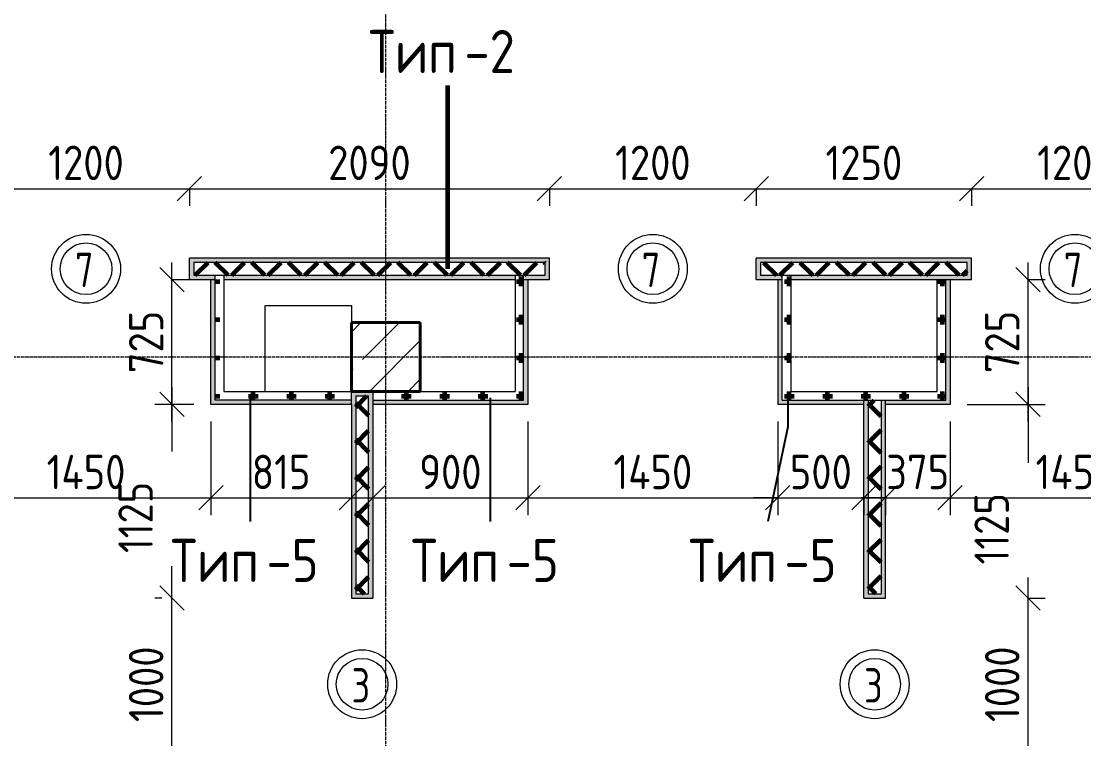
# Model space of a CAD drawing. Header units: millimetres. Extents: x -60946 to 138510, y -262288 to 24501.
# Drawn here: x 20968 to 27135, y -52076 to -47910 of the extents above; entities that cross this region are included whole.
import ezdxf

# ---------------------------------------------------------------- set-up
doc = ezdxf.new("R2010")
doc.units = ezdxf.units.MM
doc.linetypes.add('ADSK_Линия сетки', pattern=[25, 20, -2.5, 0, -2.5])
for name, color, linetype, lineweight in [('2)Тип-2', 3, 'Continuous', 60), ('2)Тип-5', 1, 'Continuous', 60), ('Марки дверей', 7, 'Continuous', 20), ('Несущие колонны', 7, 'Continuous', 18), ('Оси', 7, 'Continuous', 9), ('Перекрытие', 7, 'Continuous', 18), ('Размеры', 7, 'Continuous', 9), ('Стены несущие', 7, 'Continuous', 30), ('Стены отделка', 7, 'Continuous', 30), ('Стены штриховка', 7, 'Continuous', 9)]:
    doc.layers.add(name, color=color, linetype=linetype, lineweight=lineweight)
doc.styles.add('GOST Common_3', font='', dxfattribs={"width": 0.9, "height": 200})
doc.styles.add('GOST Common_B', font='', dxfattribs={"width": 0.8, "height": 200})
doc.styles.get('GOST Common_3').set_extended_font_data('GOST Common')
doc.styles.get('GOST Common_B').set_extended_font_data('GOST Common', bold=True)
doc.dimstyles.new('ADSK_Основной_2_0_1', dxfattribs={"dimscale": 304.8, "dimtxt": 201.142999, "dimasz": 0.463911, "dimexe": 0.328084, "dimexo": 0.328084, "dimgap": 0.164042, "dimtad": 1, "dimdec": 3, "dimrnd": 0.001, "dimdsep": 46, "dimtxsty": 'GOST Common_3', "dimblk1": 'OBLIQUE', "dimblk2": 'OBLIQUE', "dimsah": 1, "dimcen": 0.09, "dimdle": 0.328084, "dimazin": 2, "dimtfac": 1, "dimtdec": 4, "dimtix": 1, "dimtmove": 1, "dimatfit": 3, "dimfxl": 1, "dimtvp": 1, "dimtolj": 1, "dimtzin": 0, "dimlwd": 20, "dimlwe": 20, "dimarcsym": 2})
doc.dimstyles.new('ADSK_Основной_2_0_2', dxfattribs={"dimscale": 304.8, "dimtxt": 201.142999, "dimasz": 0.463911, "dimexe": 0.328084, "dimexo": 0.328084, "dimgap": 0.164042, "dimtad": 1, "dimdec": 3, "dimrnd": 0.001, "dimdsep": 46, "dimtxsty": 'GOST Common_3', "dimblk1": 'OBLIQUE', "dimblk2": 'OBLIQUE', "dimsah": 1, "dimcen": 0.09, "dimdle": 0.328084, "dimazin": 2, "dimtfac": 1, "dimtdec": 4, "dimtix": 1, "dimtmove": 0, "dimatfit": 3, "dimfxl": 1, "dimtvp": 1, "dimtolj": 1, "dimtzin": 0, "dimlwd": 20, "dimlwe": 20, "dimarcsym": 2})
pattern_1 = [(45, (1283.93, -48864.63), (-106.066, 106.066), []), (135, (1283.93, -48864.63), (-106.066, -106.066), [])]
pattern_2 = [(0, (1283.93, -48864.63), (111.125, 111.125), [55.562, -166.687]), (90, (1311.72, -48892.41), (-111.125, 111.125), [55.562, -166.687])]

# ---------------------------------------------------------------- blocks, each defined once
blk = doc.blocks.new('ADSK_КолоннаЖБ_Прямоугольная - 400x400 мм-1807143-Кладочный план 1-го этажа')
at = {"layer": 'Несущие колонны', "lineweight": 40}
for p, q in [((-200, 200), (200, 200)), ((-200, -200), (-200, 200)), ((200, 200), (200, -200)), ((200, -200), (-200, -200))]:
    blk.add_line(p, q, dxfattribs=at)
blk = doc.blocks.new('М_двери1 - Марка экземпляра 2-3719212-Кладочный план 1-го этажа')
at = {"layer": 'Марки дверей'}
for radius in [2, 1.5]:
    blk.add_circle((0, 0), radius, dxfattribs=at)
blk = doc.blocks.new('_Oblique')
at = {"color": 0, "linetype": 'ByBlock', "lineweight": -2}
blk.add_line((-0.5, -0.5), (0.5, 0.5), dxfattribs=at)
blk = doc.blocks.new('*D3973')
at = {"layer": 'Defpoints', "color": 0, "transparency": 16777216}
for p in [(20743.9, -48781.9), (21943.9, -48781.9), (21943.9, -48881.9)]:
    blk.add_point(p, dxfattribs=at)
at = {"layer": 'Размеры', "color": 0, "lineweight": 20, "transparency": 16777216}
for p, q in [((20643.9, -48881.9), (22043.9, -48881.9)), ((20743.9, -48881.9), (20743.9, -48981.9)), ((21943.9, -48881.9), (21943.9, -48981.9))]:
    blk.add_line(p, q, dxfattribs=at)
at = {"layer": 'Размеры', "color": 0, "lineweight": 20, "transparency": 16777216, "xscale": 141.4, "yscale": 141.4, "zscale": 141.4, "rotation": 180}
blk.add_blockref('_Oblique', (20743.9, -48881.9), dxfattribs=at)
at = {"layer": 'Размеры', "color": 0, "lineweight": 20, "transparency": 16777216, "xscale": 141.4, "yscale": 141.4, "zscale": 141.4}
blk.add_blockref('_Oblique', (21943.9, -48881.9), dxfattribs=at)
at = {"layer": 'Размеры', "color": 0, "lineweight": 9, "transparency": 16777216, "insert": (21343.9, -48731.9), "char_height": 200, "width": 560.473, "attachment_point": 5, "style": 'GOST Common_3'}
blk.add_mtext('\\A1;1200', dxfattribs=at)
blk = doc.blocks.new('*D3974')
at = {"layer": 'Defpoints', "color": 0, "transparency": 16777216}
for p in [(21943.9, -48781.9), (24033.9, -48781.9), (24033.9, -48881.9)]:
    blk.add_point(p, dxfattribs=at)
at = {"layer": 'Размеры', "color": 0, "lineweight": 20, "transparency": 16777216}
for p, q in [((21843.9, -48881.9), (24133.9, -48881.9)), ((21943.9, -48881.9), (21943.9, -48981.9)), ((24033.9, -48881.9), (24033.9, -48981.9))]:
    blk.add_line(p, q, dxfattribs=at)
at = {"layer": 'Размеры', "color": 0, "lineweight": 20, "transparency": 16777216, "xscale": 141.4, "yscale": 141.4, "zscale": 141.4, "rotation": 180}
blk.add_blockref('_Oblique', (21943.9, -48881.9), dxfattribs=at)
at = {"layer": 'Размеры', "color": 0, "lineweight": 20, "transparency": 16777216, "xscale": 141.4, "yscale": 141.4, "zscale": 141.4}
blk.add_blockref('_Oblique', (24033.9, -48881.9), dxfattribs=at)
at = {"layer": 'Размеры', "color": 0, "lineweight": 9, "transparency": 16777216, "insert": (22988.9, -48731.9), "char_height": 200, "width": 605.475, "attachment_point": 5, "style": 'GOST Common_3'}
blk.add_mtext('\\A1;2090', dxfattribs=at)
blk = doc.blocks.new('*D3975')
at = {"layer": 'Defpoints', "color": 0, "transparency": 16777216}
for p in [(24033.9, -48781.9), (25233.9, -48781.9), (25233.9, -48881.9)]:
    blk.add_point(p, dxfattribs=at)
at = {"layer": 'Размеры', "color": 0, "lineweight": 20, "transparency": 16777216}
for p, q in [((23933.9, -48881.9), (25333.9, -48881.9)), ((24033.9, -48881.9), (24033.9, -48981.9)), ((25233.9, -48881.9), (25233.9, -48981.9))]:
    blk.add_line(p, q, dxfattribs=at)
at = {"layer": 'Размеры', "color": 0, "lineweight": 20, "transparency": 16777216, "xscale": 141.4, "yscale": 141.4, "zscale": 141.4, "rotation": 180}
blk.add_blockref('_Oblique', (24033.9, -48881.9), dxfattribs=at)
at = {"layer": 'Размеры', "color": 0, "lineweight": 20, "transparency": 16777216, "xscale": 141.4, "yscale": 141.4, "zscale": 141.4}
blk.add_blockref('_Oblique', (25233.9, -48881.9), dxfattribs=at)
at = {"layer": 'Размеры', "color": 0, "lineweight": 9, "transparency": 16777216, "insert": (24633.9, -48731.9), "char_height": 200, "width": 560.473, "attachment_point": 5, "style": 'GOST Common_3'}
blk.add_mtext('\\A1;1200', dxfattribs=at)
blk = doc.blocks.new('*D3976')
at = {"layer": 'Defpoints', "color": 0, "transparency": 16777216}
for p in [(25233.9, -48781.9), (26483.9, -48781.9), (26483.9, -48881.9)]:
    blk.add_point(p, dxfattribs=at)
at = {"layer": 'Размеры', "color": 0, "lineweight": 20, "transparency": 16777216}
for p, q in [((25133.9, -48881.9), (26583.9, -48881.9)), ((25233.9, -48881.9), (25233.9, -48981.9)), ((26483.9, -48881.9), (26483.9, -48981.9))]:
    blk.add_line(p, q, dxfattribs=at)
at = {"layer": 'Размеры', "color": 0, "lineweight": 20, "transparency": 16777216, "xscale": 141.4, "yscale": 141.4, "zscale": 141.4, "rotation": 180}
blk.add_blockref('_Oblique', (25233.9, -48881.9), dxfattribs=at)
at = {"layer": 'Размеры', "color": 0, "lineweight": 20, "transparency": 16777216, "xscale": 141.4, "yscale": 141.4, "zscale": 141.4}
blk.add_blockref('_Oblique', (26483.9, -48881.9), dxfattribs=at)
at = {"layer": 'Размеры', "color": 0, "lineweight": 9, "transparency": 16777216, "insert": (25858.9, -48731.9), "char_height": 200, "width": 560.473, "attachment_point": 5, "style": 'GOST Common_3'}
blk.add_mtext('\\A1;1250', dxfattribs=at)
blk = doc.blocks.new('*D3977')
at = {"layer": 'Defpoints', "color": 0, "transparency": 16777216}
for p in [(26483.9, -48781.9), (27683.9, -48781.9), (27683.9, -48881.9)]:
    blk.add_point(p, dxfattribs=at)
at = {"layer": 'Размеры', "color": 0, "lineweight": 20, "transparency": 16777216}
for p, q in [((26383.9, -48881.9), (27783.9, -48881.9)), ((26483.9, -48881.9), (26483.9, -48981.9)), ((27683.9, -48881.9), (27683.9, -48981.9))]:
    blk.add_line(p, q, dxfattribs=at)
at = {"layer": 'Размеры', "color": 0, "lineweight": 20, "transparency": 16777216, "xscale": 141.4, "yscale": 141.4, "zscale": 141.4, "rotation": 180}
blk.add_blockref('_Oblique', (26483.9, -48881.9), dxfattribs=at)
at = {"layer": 'Размеры', "color": 0, "lineweight": 20, "transparency": 16777216, "xscale": 141.4, "yscale": 141.4, "zscale": 141.4}
blk.add_blockref('_Oblique', (27683.9, -48881.9), dxfattribs=at)
at = {"layer": 'Размеры', "color": 0, "lineweight": 9, "transparency": 16777216, "insert": (27083.9, -48731.9), "char_height": 200, "width": 560.473, "attachment_point": 5, "style": 'GOST Common_3'}
blk.add_mtext('\\A1;1200', dxfattribs=at)
blk = doc.blocks.new('*D3793')
at = {"layer": 'Defpoints', "color": 0, "transparency": 16777216}
for p in [(20618.9, -50134.7), (22068.9, -50134.7), (22068.9, -50677)]:
    blk.add_point(p, dxfattribs=at)
at = {"layer": 'Размеры', "color": 0, "lineweight": 20, "transparency": 16777216}
for p, q in [((20618.9, -50234.7), (20618.9, -50777)), ((22068.9, -50234.7), (22068.9, -50777)), ((20518.9, -50677), (22168.9, -50677))]:
    blk.add_line(p, q, dxfattribs=at)
at = {"layer": 'Размеры', "color": 0, "lineweight": 20, "transparency": 16777216, "xscale": 141.4, "yscale": 141.4, "zscale": 141.4, "rotation": 180}
blk.add_blockref('_Oblique', (20618.9, -50677), dxfattribs=at)
at = {"layer": 'Размеры', "color": 0, "lineweight": 20, "transparency": 16777216, "xscale": 141.4, "yscale": 141.4, "zscale": 141.4}
blk.add_blockref('_Oblique', (22068.9, -50677), dxfattribs=at)
at = {"layer": 'Размеры', "color": 0, "lineweight": 9, "transparency": 16777216, "insert": (21343.9, -50527), "char_height": 200, "width": 580.928, "attachment_point": 5, "style": 'GOST Common_3'}
blk.add_mtext('\\A1;1450', dxfattribs=at)
blk = doc.blocks.new('*D3794')
at = {"layer": 'Defpoints', "color": 0, "transparency": 16777216}
for p in [(22068.9, -50134.7), (22883.9, -50577.1), (22883.9, -50677)]:
    blk.add_point(p, dxfattribs=at)
at = {"layer": 'Размеры', "color": 0, "lineweight": 20, "transparency": 16777216}
for p, q in [((22068.9, -50234.7), (22068.9, -50777)), ((21968.9, -50677), (22983.9, -50677)), ((22883.9, -50677.1), (22883.9, -50777))]:
    blk.add_line(p, q, dxfattribs=at)
at = {"layer": 'Размеры', "color": 0, "lineweight": 20, "transparency": 16777216, "xscale": 141.4, "yscale": 141.4, "zscale": 141.4, "rotation": 180}
blk.add_blockref('_Oblique', (22068.9, -50677), dxfattribs=at)
at = {"layer": 'Размеры', "color": 0, "lineweight": 20, "transparency": 16777216, "xscale": 141.4, "yscale": 141.4, "zscale": 141.4}
blk.add_blockref('_Oblique', (22883.9, -50677), dxfattribs=at)
at = {"layer": 'Размеры', "color": 0, "lineweight": 9, "transparency": 16777216, "insert": (22476.4, -50527), "char_height": 200, "width": 409.104, "attachment_point": 5, "style": 'GOST Common_3'}
blk.add_mtext('\\A1;815', dxfattribs=at)
blk = doc.blocks.new('*D3796')
at = {"layer": 'Defpoints', "color": 0, "transparency": 16777216}
for p in [(21842.8, -51259.7), (21883.9, -51259.7), (21883.9, -52259.7)]:
    blk.add_point(p, dxfattribs=at)
at = {"layer": 'Размеры', "color": 0, "lineweight": 20, "transparency": 16777216}
for p, q in [((21842.8, -52359.7), (21842.8, -51159.7)), ((21783.9, -51259.7), (21742.8, -51259.7)), ((21783.9, -52259.7), (21742.8, -52259.7))]:
    blk.add_line(p, q, dxfattribs=at)
at = {"layer": 'Размеры', "color": 0, "lineweight": 20, "transparency": 16777216, "xscale": 141.4, "yscale": 141.4, "zscale": 141.4}
for p, rotation in [((21842.8, -51259.7), 90), ((21842.8, -52259.7), 270)]:
    blk.add_blockref('_Oblique', p, dxfattribs=dict(at, rotation=rotation))
at = {"layer": 'Размеры', "color": 0, "lineweight": 9, "transparency": 16777216, "insert": (21692.8, -51759.7), "char_height": 200, "width": 560.473, "attachment_point": 5, "rotation": 90, "style": 'GOST Common_3'}
blk.add_mtext('\\A1;1000', dxfattribs=at)
blk = doc.blocks.new('*D3797')
at = {"layer": 'Defpoints', "color": 0, "transparency": 16777216}
for p in [(21842.8, -50134.7), (22068.9, -50134.7), (21883.9, -51259.7)]:
    blk.add_point(p, dxfattribs=at)
at = {"layer": 'Размеры', "color": 0, "lineweight": 20, "transparency": 16777216}
for p, q in [((21842.8, -50034.7), (21842.8, -50407.4)), ((21968.9, -50134.7), (21742.8, -50134.7)), ((21842.8, -51359.7), (21842.8, -51073.1)), ((21783.9, -51259.7), (21742.8, -51259.7))]:
    blk.add_line(p, q, dxfattribs=at)
at = {"layer": 'Размеры', "color": 0, "lineweight": 20, "transparency": 16777216, "xscale": 141.4, "yscale": 141.4, "zscale": 141.4}
for p, rotation in [((21842.8, -50134.7), 90), ((21842.8, -51259.7), 270)]:
    blk.add_blockref('_Oblique', p, dxfattribs=dict(at, rotation=rotation))
at = {"layer": 'Размеры', "color": 0, "lineweight": 9, "transparency": 16777216, "insert": (21531.5, -50998), "char_height": 200, "width": 515.472, "attachment_point": 1, "rotation": 90, "line_spacing_factor": 1.022761, "style": 'GOST Common_3'}
blk.add_mtext('\\A1;1125', dxfattribs=at)
blk = doc.blocks.new('*D3798')
at = {"layer": 'Defpoints', "color": 0, "transparency": 16777216}
for p in [(21742.9, -49409.7), (21842.8, -49409.7), (22068.9, -50134.7)]:
    blk.add_point(p, dxfattribs=at)
at = {"layer": 'Размеры', "color": 0, "lineweight": 20, "transparency": 16777216}
for p, q in [((21842.8, -50234.7), (21842.8, -49309.7)), ((21842.9, -49409.7), (21942.8, -49409.7)), ((21968.9, -50134.7), (21742.8, -50134.7))]:
    blk.add_line(p, q, dxfattribs=at)
at = {"layer": 'Размеры', "color": 0, "lineweight": 20, "transparency": 16777216, "xscale": 141.4, "yscale": 141.4, "zscale": 141.4}
for p, rotation in [((21842.8, -49409.7), 90), ((21842.8, -50134.7), 270)]:
    blk.add_blockref('_Oblique', p, dxfattribs=dict(at, rotation=rotation))
at = {"layer": 'Размеры', "color": 0, "lineweight": 9, "transparency": 16777216, "insert": (21692.8, -49772.2), "char_height": 200, "width": 454.106, "attachment_point": 5, "rotation": 90, "style": 'GOST Common_3'}
blk.add_mtext('\\A1;725', dxfattribs=at)
blk = doc.blocks.new('*D3799')
at = {"layer": 'Defpoints', "color": 0, "transparency": 16777216}
for p in [(23908.9, -50134.7), (23008.9, -50577.1), (23908.9, -50677)]:
    blk.add_point(p, dxfattribs=at)
at = {"layer": 'Размеры', "color": 0, "lineweight": 20, "transparency": 16777216}
for p, q in [((23908.9, -50234.7), (23908.9, -50777)), ((22908.9, -50677), (24008.9, -50677)), ((23008.9, -50677.1), (23008.9, -50777))]:
    blk.add_line(p, q, dxfattribs=at)
at = {"layer": 'Размеры', "color": 0, "lineweight": 20, "transparency": 16777216, "xscale": 141.4, "yscale": 141.4, "zscale": 141.4, "rotation": 180}
blk.add_blockref('_Oblique', (23008.9, -50677), dxfattribs=at)
at = {"layer": 'Размеры', "color": 0, "lineweight": 20, "transparency": 16777216, "xscale": 141.4, "yscale": 141.4, "zscale": 141.4}
blk.add_blockref('_Oblique', (23908.9, -50677), dxfattribs=at)
at = {"layer": 'Размеры', "color": 0, "lineweight": 9, "transparency": 16777216, "insert": (23458.9, -50527), "char_height": 200, "width": 454.106, "attachment_point": 5, "style": 'GOST Common_3'}
blk.add_mtext('\\A1;900', dxfattribs=at)
blk = doc.blocks.new('*D3800')
at = {"layer": 'Defpoints', "color": 0, "transparency": 16777216}
for p in [(23908.9, -50134.7), (25358.9, -50134.7), (25358.9, -50677)]:
    blk.add_point(p, dxfattribs=at)
at = {"layer": 'Размеры', "color": 0, "lineweight": 20, "transparency": 16777216}
for p, q in [((23908.9, -50234.7), (23908.9, -50777)), ((25358.9, -50234.7), (25358.9, -50777)), ((23808.9, -50677), (25458.9, -50677))]:
    blk.add_line(p, q, dxfattribs=at)
at = {"layer": 'Размеры', "color": 0, "lineweight": 20, "transparency": 16777216, "xscale": 141.4, "yscale": 141.4, "zscale": 141.4, "rotation": 180}
blk.add_blockref('_Oblique', (23908.9, -50677), dxfattribs=at)
at = {"layer": 'Размеры', "color": 0, "lineweight": 20, "transparency": 16777216, "xscale": 141.4, "yscale": 141.4, "zscale": 141.4}
blk.add_blockref('_Oblique', (25358.9, -50677), dxfattribs=at)
at = {"layer": 'Размеры', "color": 0, "lineweight": 9, "transparency": 16777216, "insert": (24633.9, -50527), "char_height": 200, "width": 580.928, "attachment_point": 5, "style": 'GOST Common_3'}
blk.add_mtext('\\A1;1450', dxfattribs=at)
blk = doc.blocks.new('*D3801')
at = {"layer": 'Defpoints', "color": 0, "transparency": 16777216}
for p in [(25358.9, -50134.7), (25858.9, -50577.1), (25858.9, -50677)]:
    blk.add_point(p, dxfattribs=at)
at = {"layer": 'Размеры', "color": 0, "lineweight": 20, "transparency": 16777216}
for p, q in [((25358.9, -50234.7), (25358.9, -50777)), ((25358.9, -50677), (25217.5, -50677)), ((25358.9, -50677), (25858.9, -50677)), ((25858.9, -50677), (26000.3, -50677)), ((25858.9, -50677.1), (25858.9, -50777))]:
    blk.add_line(p, q, dxfattribs=at)
at = {"layer": 'Размеры', "color": 0, "lineweight": 20, "transparency": 16777216, "xscale": 141.4, "yscale": 141.4, "zscale": 141.4}
blk.add_blockref('_Oblique', (25358.9, -50677), dxfattribs=at)
at = {"layer": 'Размеры', "color": 0, "lineweight": 20, "transparency": 16777216, "xscale": 141.4, "yscale": 141.4, "zscale": 141.4, "rotation": 180}
blk.add_blockref('_Oblique', (25858.9, -50677), dxfattribs=at)
at = {"layer": 'Размеры', "color": 0, "lineweight": 9, "transparency": 16777216, "insert": (25608.9, -50527), "char_height": 200, "width": 454.106, "attachment_point": 5, "style": 'GOST Common_3'}
blk.add_mtext('\\A1;500', dxfattribs=at)
blk = doc.blocks.new('*D3803')
at = {"layer": 'Defpoints', "color": 0, "transparency": 16777216}
for p in [(26712, -51259.7), (26812, -51259.7), (26712, -52259.7)]:
    blk.add_point(p, dxfattribs=at)
at = {"layer": 'Размеры', "color": 0, "lineweight": 20, "transparency": 16777216}
for p, q in [((26812, -52359.7), (26812, -51159.7)), ((26812, -51259.7), (26912, -51259.7)), ((26812, -52259.7), (26912, -52259.7))]:
    blk.add_line(p, q, dxfattribs=at)
at = {"layer": 'Размеры', "color": 0, "lineweight": 20, "transparency": 16777216, "xscale": 141.4, "yscale": 141.4, "zscale": 141.4}
for p, rotation in [((26812, -51259.7), 90), ((26812, -52259.7), 270)]:
    blk.add_blockref('_Oblique', p, dxfattribs=dict(at, rotation=rotation))
at = {"layer": 'Размеры', "color": 0, "lineweight": 9, "transparency": 16777216, "insert": (26662, -51759.7), "char_height": 200, "width": 560.473, "attachment_point": 5, "rotation": 90, "style": 'GOST Common_3'}
blk.add_mtext('\\A1;1000', dxfattribs=at)
blk = doc.blocks.new('*D3804')
at = {"layer": 'Defpoints', "color": 0, "transparency": 16777216}
for p in [(26358.9, -50134.7), (26812, -50134.7), (26712, -51259.7)]:
    blk.add_point(p, dxfattribs=at)
at = {"layer": 'Размеры', "color": 0, "lineweight": 20, "transparency": 16777216}
for p, q in [((26812, -50034.7), (26812, -50473.4)), ((26458.9, -50134.7), (26912, -50134.7)), ((26812, -51359.7), (26812, -51139.1)), ((26812, -51259.7), (26912, -51259.7))]:
    blk.add_line(p, q, dxfattribs=at)
at = {"layer": 'Размеры', "color": 0, "lineweight": 20, "transparency": 16777216, "xscale": 141.4, "yscale": 141.4, "zscale": 141.4}
for p, rotation in [((26812, -50134.7), 90), ((26812, -51259.7), 270)]:
    blk.add_blockref('_Oblique', p, dxfattribs=dict(at, rotation=rotation))
at = {"layer": 'Размеры', "color": 0, "lineweight": 9, "transparency": 16777216, "insert": (26500.6, -51064), "char_height": 200, "width": 515.472, "attachment_point": 1, "rotation": 90, "line_spacing_factor": 1.022761, "style": 'GOST Common_3'}
blk.add_mtext('\\A1;1125', dxfattribs=at)
blk = doc.blocks.new('*D3805')
at = {"layer": 'Defpoints', "color": 0, "transparency": 16777216}
for p in [(26712, -49409.7), (26812, -49409.7), (26358.9, -50134.7)]:
    blk.add_point(p, dxfattribs=at)
at = {"layer": 'Размеры', "color": 0, "lineweight": 20, "transparency": 16777216}
for p, q in [((26812, -50234.7), (26812, -49309.7)), ((26812, -49409.7), (26912, -49409.7)), ((26458.9, -50134.7), (26912, -50134.7))]:
    blk.add_line(p, q, dxfattribs=at)
at = {"layer": 'Размеры', "color": 0, "lineweight": 20, "transparency": 16777216, "xscale": 141.4, "yscale": 141.4, "zscale": 141.4}
for p, rotation in [((26812, -49409.7), 90), ((26812, -50134.7), 270)]:
    blk.add_blockref('_Oblique', p, dxfattribs=dict(at, rotation=rotation))
at = {"layer": 'Размеры', "color": 0, "lineweight": 9, "transparency": 16777216, "insert": (26662, -49772.2), "char_height": 200, "width": 454.106, "attachment_point": 5, "rotation": 90, "style": 'GOST Common_3'}
blk.add_mtext('\\A1;725', dxfattribs=at)
blk = doc.blocks.new('*D3806')
at = {"layer": 'Defpoints', "color": 0, "transparency": 16777216}
for p in [(26358.9, -50134.7), (25983.9, -50577.1), (26358.9, -50677)]:
    blk.add_point(p, dxfattribs=at)
at = {"layer": 'Размеры', "color": 0, "lineweight": 20, "transparency": 16777216}
for p, q in [((26358.9, -50234.7), (26358.9, -50777)), ((25983.9, -50677), (25842.5, -50677)), ((25983.9, -50677), (26358.9, -50677)), ((25983.9, -50677.1), (25983.9, -50777)), ((26358.9, -50677), (26500.3, -50677))]:
    blk.add_line(p, q, dxfattribs=at)
at = {"layer": 'Размеры', "color": 0, "lineweight": 20, "transparency": 16777216, "xscale": 141.4, "yscale": 141.4, "zscale": 141.4}
blk.add_blockref('_Oblique', (25983.9, -50677), dxfattribs=at)
at = {"layer": 'Размеры', "color": 0, "lineweight": 20, "transparency": 16777216, "xscale": 141.4, "yscale": 141.4, "zscale": 141.4, "rotation": 180}
blk.add_blockref('_Oblique', (26358.9, -50677), dxfattribs=at)
at = {"layer": 'Размеры', "color": 0, "lineweight": 9, "transparency": 16777216, "insert": (26171.4, -50527), "char_height": 200, "width": 454.106, "attachment_point": 5, "style": 'GOST Common_3'}
blk.add_mtext('\\A1;375', dxfattribs=at)
blk = doc.blocks.new('*D3807')
at = {"layer": 'Defpoints', "color": 0, "transparency": 16777216}
for p in [(26358.9, -50134.7), (27808.9, -50134.7), (27808.9, -50677)]:
    blk.add_point(p, dxfattribs=at)
at = {"layer": 'Размеры', "color": 0, "lineweight": 20, "transparency": 16777216}
for p, q in [((26358.9, -50234.7), (26358.9, -50777)), ((27808.9, -50234.7), (27808.9, -50777)), ((26258.9, -50677), (27908.9, -50677))]:
    blk.add_line(p, q, dxfattribs=at)
at = {"layer": 'Размеры', "color": 0, "lineweight": 20, "transparency": 16777216, "xscale": 141.4, "yscale": 141.4, "zscale": 141.4, "rotation": 180}
blk.add_blockref('_Oblique', (26358.9, -50677), dxfattribs=at)
at = {"layer": 'Размеры', "color": 0, "lineweight": 20, "transparency": 16777216, "xscale": 141.4, "yscale": 141.4, "zscale": 141.4}
blk.add_blockref('_Oblique', (27808.9, -50677), dxfattribs=at)
at = {"layer": 'Размеры', "color": 0, "lineweight": 9, "transparency": 16777216, "insert": (27083.9, -50527), "char_height": 200, "width": 580.928, "attachment_point": 5, "style": 'GOST Common_3'}
blk.add_mtext('\\A1;1450', dxfattribs=at)

msp = doc.modelspace()

# ---------------------------------------------------------------- hatches: boundary and pattern name
at = {"layer": '2)Тип-2'}
h = msp.add_hatch(dxfattribs=at)
h.set_pattern_fill('FP_4', color=256, style=0, pattern_type=2)
h.set_pattern_definition(pattern_1)
h.paths.add_polyline_path([(20718.9343, -49384.6624), (20718.9343, -49309.6624), (19208.9343, -49309.6624), (19208.9343, -49384.6624), (20593.9343, -49384.6624)])
h.paths.add_polyline_path([(29258.9343, -49384.6624), (29258.9343, -49309.6624), (27708.9343, -49309.6624), (27708.9343, -49384.6624), (28935.2663, -49384.6624)])
h.paths.add_polyline_path([(15333.9343, -49384.6624), (18158.9343, -49384.6624), (18158.9343, -49309.6624), (15158.9343, -49309.6624), (15158.9343, -49384.6624), (15283.9343, -49384.6624)])
h.paths.add_polyline_path([(26458.9343, -49384.6624), (26458.9343, -49309.6624), (25258.9343, -49309.6624), (25258.9343, -49384.6624), (25990.3215, -49384.6624)])
h.paths.add_polyline_path([(24008.9343, -49384.6624), (24008.9343, -49309.6624), (21968.9343, -49309.6624), (21968.9343, -49384.6624), (23883.9343, -49384.6624)])
h.paths.add_polyline_path([(13808.9343, -49384.6624), (13908.9343, -49384.6624), (13908.9343, -49309.6624), (13783.9343, -49309.6624), (13783.9343, -49384.6624)])
h = msp.add_hatch(color=256, dxfattribs=at)
h.paths.add_polyline_path([(29183.9343, -49309.6624), (29183.9343, -49284.6624), (27708.9343, -49284.6624), (27708.9343, -49309.6624), (28935.2663, -49309.6624)])
h.paths.add_polyline_path([(25258.9343, -49309.6624), (26458.9343, -49309.6624), (26458.9343, -49284.6624), (25258.9343, -49284.6624)])
h.paths.add_polyline_path([(24008.9343, -49309.6624), (24008.9343, -49284.6624), (21968.9343, -49284.6624), (21968.9343, -49309.6624), (23045.3767, -49309.6624)])
h.paths.add_polyline_path([(19208.9343, -49309.6624), (20718.9343, -49309.6624), (20718.9343, -49284.6624), (19208.9343, -49284.6624)])
h.paths.add_polyline_path([(17155.4871, -49309.6624), (18158.9343, -49309.6624), (18158.9343, -49284.6624), (15158.9343, -49284.6624), (15158.9343, -49309.6624), (15683.0147, -49309.6624)])
h.paths.add_polyline_path([(13808.9343, -49309.6624), (13908.9343, -49309.6624), (13908.9343, -49284.6624), (13808.9343, -49284.6624)])
h = msp.add_hatch(color=256, dxfattribs=at)
h.paths.add_polyline_path([(17883.9343, -49409.6624), (17883.9343, -49384.6624), (15333.9343, -49384.6624), (15333.9343, -49409.6624), (17155.4871, -49409.6624)])
h.paths.add_polyline_path([(19483.9343, -49409.6624), (20543.9343, -49409.6624), (20543.9343, -49384.6624), (19483.9343, -49384.6624)])
h.paths.add_polyline_path([(19183.9343, -49409.6624), (19433.9343, -49409.6624), (19433.9343, -49384.6624), (19208.9343, -49384.6624), (19208.9343, -49284.6624), (19183.9343, -49284.6624)])
h.paths.add_polyline_path([(17933.9343, -49409.6624), (18183.9343, -49409.6624), (18183.9343, -49284.6624), (18158.9343, -49284.6624), (18158.9343, -49384.6624), (17933.9343, -49384.6624)])
h.paths.add_polyline_path([(28935.2663, -49409.6624), (29283.9343, -49409.6624), (29283.9343, -49384.6624), (27708.9343, -49384.6624), (27708.9343, -49284.6624), (27683.9343, -49284.6624), (27683.9343, -49409.6624)])
h.paths.add_polyline_path([(20743.9343, -49409.6624), (20743.9343, -49284.6624), (20718.9343, -49284.6624), (20718.9343, -49384.6624), (20593.9343, -49384.6624), (20593.9343, -49409.6624), (20618.9343, -49409.6624)])
h.paths.add_polyline_path([(26483.9343, -49409.6624), (26483.9343, -49284.6624), (26458.9343, -49284.6624), (26458.9343, -49384.6624), (25433.9343, -49384.6624), (25433.9343, -49409.6624), (25990.3215, -49409.6624)])
h.paths.add_polyline_path([(22143.9343, -49409.6624), (23833.9343, -49409.6624), (23833.9343, -49384.6624), (22143.9343, -49384.6624)])
h.paths.add_polyline_path([(25383.9343, -49409.6624), (25383.9343, -49384.6624), (25258.9343, -49384.6624), (25258.9343, -49284.6624), (25233.9343, -49284.6624), (25233.9343, -49409.6624), (25358.9343, -49409.6624)])
h.paths.add_polyline_path([(21943.9343, -49409.6624), (22093.9343, -49409.6624), (22093.9343, -49384.6624), (21968.9343, -49384.6624), (21968.9343, -49284.6624), (21943.9343, -49284.6624)])
h.paths.add_polyline_path([(15258.9343, -49409.6624), (15283.9343, -49409.6624), (15283.9343, -49384.6624), (15158.9343, -49384.6624), (15158.9343, -49284.6624), (15133.9343, -49284.6624), (15133.9343, -49409.6624)])
h.paths.add_polyline_path([(23908.9343, -49409.6624), (24033.9343, -49409.6624), (24033.9343, -49284.6624), (24008.9343, -49284.6624), (24008.9343, -49384.6624), (23883.9343, -49384.6624), (23883.9343, -49409.6624)])
h.paths.add_polyline_path([(13933.9343, -49409.6624), (13933.9343, -49284.6624), (13908.9343, -49284.6624), (13908.9343, -49384.6624), (13808.9343, -49384.6624), (13808.9343, -49409.6624)])
h = msp.add_hatch(color=256, dxfattribs=at)
h.paths.add_polyline_path([(22908.9343, -55659.6624), (22908.9343, -52284.6624), (22883.9343, -52284.6624), (22883.9343, -55659.6624)])
h.paths.add_polyline_path([(22908.9343, -51234.6624), (22908.9343, -50084.6624), (22983.9343, -50084.6624), (22983.9343, -50059.6624), (22883.9343, -50059.6624), (22883.9343, -51234.6624)])
h = msp.add_hatch(color=256, dxfattribs=at)
h.paths.add_polyline_path([(23008.9343, -55659.6624), (23008.9343, -52259.6624), (22883.9343, -52259.6624), (22883.9343, -52284.6624), (22983.9343, -52284.6624), (22983.9343, -55659.6624)])
h.paths.add_polyline_path([(23008.9343, -51259.6624), (23008.9343, -50059.6624), (22983.9343, -50059.6624), (22983.9343, -51234.6624), (22883.9343, -51234.6624), (22883.9343, -51259.6624)])
h = msp.add_hatch(dxfattribs=at)
h.set_pattern_fill('FP_4', color=256, style=0, pattern_type=2)
h.set_pattern_definition(pattern_1)
h.paths.add_polyline_path([(22983.9343, -55659.6624), (22983.9343, -52284.6624), (22908.9343, -52284.6624), (22908.9343, -55659.6624)])
h.paths.add_polyline_path([(22983.9343, -51234.6624), (22983.9343, -50084.6624), (22908.9343, -50084.6624), (22908.9343, -51234.6624)])
h = msp.add_hatch(color=256, dxfattribs=at)
h.paths.add_polyline_path([(25883.9343, -55809.6624), (25883.9343, -52284.6624), (25983.9343, -52284.6624), (25983.9343, -52259.6624), (25858.9343, -52259.6624), (25858.9343, -55809.6624)])
h.paths.add_polyline_path([(25983.9343, -51259.6624), (25983.9343, -51234.6624), (25883.9343, -51234.6624), (25883.9343, -50109.6624), (25858.9343, -50109.6624), (25858.9343, -51259.6624)])
h = msp.add_hatch(dxfattribs=at)
h.set_pattern_fill('FP_4', color=256, style=0, pattern_type=2)
h.set_pattern_definition(pattern_1)
h.paths.add_polyline_path([(25958.9343, -55809.6624), (25958.9343, -52284.6624), (25883.9343, -52284.6624), (25883.9343, -55809.6624)])
h.paths.add_polyline_path([(25958.9343, -51234.6624), (25958.9343, -50109.6624), (25883.9343, -50109.6624), (25883.9343, -51234.6624)])
h = msp.add_hatch(color=256, dxfattribs=at)
h.paths.add_polyline_path([(25958.9343, -55809.6624), (25983.9343, -55809.6624), (25983.9343, -52284.6624), (25958.9343, -52284.6624), (25958.9343, -53855.1206)])
h.paths.add_polyline_path([(25958.9343, -51234.6624), (25983.9343, -51234.6624), (25983.9343, -50109.6624), (25958.9343, -50109.6624), (25958.9343, -50134.6624)])
at = {"layer": '2)Тип-5', "true_color": 0xd50000}
h = msp.add_hatch(dxfattribs=at)
h.set_pattern_fill('FP_6', color=12, style=0, pattern_type=2)
h.set_pattern_definition(pattern_2)
h.paths.add_polyline_path([(22093.9343, -50109.6624), (22143.9343, -50109.6624), (22143.9343, -49384.6624), (22093.9343, -49384.6624), (22093.9343, -49990.6172)])
h = msp.add_hatch(dxfattribs=at)
h.set_pattern_fill('FP_6', color=12, style=0, pattern_type=2)
h.set_pattern_definition(pattern_2)
h.paths.add_polyline_path([(23883.9343, -50109.6624), (23883.9343, -49384.6624), (23833.9343, -49384.6624), (23833.9343, -50109.6624)])
h = msp.add_hatch(dxfattribs=at)
h.set_pattern_fill('FP_6', color=12, style=0, pattern_type=2)
h.set_pattern_definition(pattern_2)
h.paths.add_polyline_path([(25433.9343, -50059.6624), (25433.9343, -49384.6624), (25383.9343, -49384.6624), (25383.9343, -50059.6624)])
for points in [[(22093.9343, -50134.6624), (22093.9343, -49409.6624), (22068.9343, -49409.6624), (22068.9343, -50134.6624)], [(23908.9343, -50134.6624), (23908.9343, -49409.6624), (23883.9343, -49409.6624), (23883.9343, -50134.6624)], [(25383.9343, -50109.6624), (25383.9343, -49409.6624), (25358.9343, -49409.6624), (25358.9343, -50109.6624)], [(26358.9343, -50134.6624), (26358.9343, -49409.6624), (26333.9343, -49409.6624), (26333.9343, -50134.6624)], [(22883.9343, -50134.6624), (22883.9343, -50109.6624), (22093.9343, -50109.6624), (22093.9343, -50134.6624), (22143.9343, -50134.6624)], [(23833.9343, -50134.6624), (23883.9343, -50134.6624), (23883.9343, -50109.6624), (23008.9343, -50109.6624), (23008.9343, -50134.6624), (23045.3767, -50134.6624)]]:
    msp.add_hatch(color=12, dxfattribs=at).paths.add_polyline_path(points)
h = msp.add_hatch(dxfattribs=at)
h.set_pattern_fill('FP_6', color=12, style=0, pattern_type=2)
h.set_pattern_definition(pattern_2)
h.paths.add_polyline_path([(26333.9343, -50109.6624), (26333.9343, -49409.6624), (26283.9343, -49409.6624), (26283.9343, -50109.6624)])
h = msp.add_hatch(dxfattribs=at)
h.set_pattern_fill('FP_6', color=12, style=0, pattern_type=2)
h.set_pattern_definition(pattern_2)
h.paths.add_polyline_path([(22883.9343, -50109.6624), (22883.9343, -50059.6624), (22143.9343, -50059.6624), (22143.9343, -50109.6624)])
h = msp.add_hatch(dxfattribs=at)
h.set_pattern_fill('FP_6', color=12, style=0, pattern_type=2)
h.set_pattern_definition(pattern_2)
h.paths.add_polyline_path([(23045.3767, -50109.6624), (23833.9343, -50109.6624), (23833.9343, -50059.6624), (23008.9343, -50059.6624), (23008.9343, -50109.6624)])
h = msp.add_hatch(dxfattribs=at)
h.set_pattern_fill('FP_6', color=12, style=0, pattern_type=2)
h.set_pattern_definition(pattern_2)
h.paths.add_polyline_path([(25858.9343, -50109.6624), (26283.9343, -50109.6624), (26283.9343, -50059.6624), (25383.9343, -50059.6624), (25383.9343, -50109.6624)])
h = msp.add_hatch(color=12, dxfattribs=at)
h.paths.add_polyline_path([(25858.9343, -50134.6624), (25858.9343, -50109.6624), (25358.9343, -50109.6624), (25358.9343, -50134.6624)])
h.paths.add_polyline_path([(26283.9343, -50134.6624), (26333.9343, -50134.6624), (26333.9343, -50109.6624), (25983.9343, -50109.6624), (25983.9343, -50134.6624), (25990.3215, -50134.6624)])
at = {"layer": 'Несущие колонны', "lineweight": 9}
h = msp.add_hatch(dxfattribs=at)
h.set_pattern_fill('FP_3', color=256, style=0, pattern_type=2)
h.set_pattern_definition([(45, (1283.93, -48864.63), (-224.5064, 224.5064), []), (45, (1508.44, -48864.63), (-224.5064, 224.5064), [396.875, -79.375, 3.353, -76.022])])
h.paths.add_polyline_path([(23045.3767, -50059.6624), (23283.9343, -50059.6624), (23283.9343, -49659.6624), (22883.9343, -49659.6624), (22883.9343, -50059.6624)])

# ---------------------------------------------------------------- linework, layer by layer
at = {"layer": '2)Тип-2'}
msp.add_line((23444.6693, -49347.1624), (23444.6693, -48282.6624), dxfattribs=at)
at = {"layer": '2)Тип-5', "lineweight": 25}
for p, q in [((22295.723, -50097.1624), (22295.723, -50815.3346)), ((23690.0033, -50097.1624), (23690.0033, -50815.3346)), ((25418.1349, -50097.1624), (25418.1349, -50264.8639)), ((25418.1349, -50264.8639), (25302.1442, -50815.3346))]:
    msp.add_line(p, q, dxfattribs=at)
at = {"layer": 'Несущие колонны', "lineweight": 9}
for p, q in [((23283.9343, -49659.6624), (22883.9343, -49659.6624)), ((22883.9343, -50059.6624), (22883.9343, -49659.6624)), ((23283.9343, -49659.6624), (23283.9343, -50059.6624)), ((23283.9343, -50059.6624), (22883.9343, -50059.6624))]:
    msp.add_line(p, q, dxfattribs=at)
at = {"layer": 'Оси', "linetype": 'ADSK_Линия сетки', "lineweight": 5}
for p, q in [((23083.9343, -59838.5137), (23083.9343, -38837.1863)), ((63681.4538, -49859.6624), (-23956.1623, -49859.6624))]:
    msp.add_line(p, q, dxfattribs=at)
at = {"layer": 'Перекрытие'}
for p, q in [((22383.9343, -50059.6624), (22383.9343, -49559.6624)), ((22383.9343, -49559.6624), (22883.9343, -49559.6624)), ((22883.9343, -49559.6624), (22883.9343, -49659.6624))]:
    msp.add_line(p, q, dxfattribs=at)
at = {"layer": 'Стены несущие', "lineweight": 9}
for p, q in [((24033.9343, -49284.6624), (21943.9343, -49284.6624)), ((21943.9343, -49409.6624), (21943.9343, -49284.6624)), ((24033.9343, -49409.6624), (24033.9343, -49284.6624)), ((26483.9343, -49284.6624), (25233.9343, -49284.6624)), ((25233.9343, -49409.6624), (25233.9343, -49284.6624)), ((26483.9343, -49409.6624), (26483.9343, -49284.6624)), ((21943.9343, -49409.6624), (22068.9343, -49409.6624)), ((22143.9343, -49409.6624), (23833.9343, -49409.6624)), ((22143.9343, -49409.6624), (22143.9343, -50059.6624)), ((23833.9343, -49409.6624), (23833.9343, -50059.6624)), ((23908.9343, -49409.6624), (24033.9343, -49409.6624)), ((25233.9343, -49409.6624), (25358.9343, -49409.6624)), ((25433.9343, -49409.6624), (26483.9343, -49409.6624)), ((25433.9343, -49409.6624), (25433.9343, -50059.6624)), ((26283.9343, -50059.6624), (26283.9343, -49409.6624)), ((22143.9343, -50059.6624), (23008.9343, -50059.6624)), ((22883.9343, -50109.6624), (22883.9343, -50059.6624)), ((23008.9343, -50059.6624), (23008.9343, -51259.6624)), ((23008.9343, -50059.6624), (23833.9343, -50059.6624)), ((25433.9343, -50059.6624), (26283.9343, -50059.6624)), ((22883.9343, -50134.6624), (22883.9343, -51259.6624)), ((25858.9343, -51259.6624), (25858.9343, -50134.6624)), ((25983.9343, -51259.6624), (25983.9343, -50134.6624)), ((22883.9343, -51259.6624), (23008.9343, -51259.6624)), ((25858.9343, -51259.6624), (25983.9343, -51259.6624))]:
    msp.add_line(p, q, dxfattribs=at)
at = {"layer": 'Стены отделка', "lineweight": 18}
for p, q in [((22068.9343, -50134.6624), (22068.9343, -49409.6624)), ((23908.9343, -49409.6624), (23908.9343, -50134.6624)), ((25358.9343, -49409.6624), (25358.9343, -50134.6624)), ((26358.9343, -49409.6624), (26358.9343, -50134.6624)), ((22883.9343, -50134.6624), (22068.9343, -50134.6624)), ((22883.9343, -50134.6624), (22883.9343, -50109.6624)), ((23908.9343, -50134.6624), (23008.9343, -50134.6624)), ((25858.9343, -50134.6624), (25358.9343, -50134.6624)), ((26358.9343, -50134.6624), (25983.9343, -50134.6624))]:
    msp.add_line(p, q, dxfattribs=at)
at = {"layer": 'Стены штриховка', "lineweight": 9}
for p, q in [((24008.9343, -49309.6624), (21968.9343, -49309.6624)), ((21968.9343, -49309.6624), (21968.9343, -49384.6624)), ((24008.9343, -49384.6624), (24008.9343, -49309.6624)), ((26458.9343, -49309.6624), (25258.9343, -49309.6624)), ((25258.9343, -49309.6624), (25258.9343, -49384.6624)), ((26458.9343, -49384.6624), (26458.9343, -49309.6624)), ((21968.9343, -49384.6624), (24008.9343, -49384.6624)), ((22093.9343, -50109.6624), (22093.9343, -49384.6624)), ((22143.9343, -49384.6624), (22143.9343, -49409.6624)), ((23833.9343, -49384.6624), (23833.9343, -49409.6624)), ((23883.9343, -50109.6624), (23883.9343, -49384.6624)), ((25258.9343, -49384.6624), (26458.9343, -49384.6624)), ((25383.9343, -50109.6624), (25383.9343, -49384.6624)), ((25433.9343, -49384.6624), (25433.9343, -49409.6624)), ((22068.9343, -49409.6624), (22093.9343, -49409.6624)), ((23883.9343, -49409.6624), (23908.9343, -49409.6624)), ((25358.9343, -49409.6624), (25383.9343, -49409.6624)), ((26333.9343, -50109.6624), (26333.9343, -49409.6624)), ((22883.9343, -50109.6624), (22093.9343, -50109.6624)), ((22908.9343, -50084.6624), (22983.9343, -50084.6624)), ((22908.9343, -50084.6624), (22908.9343, -51234.6624)), ((22983.9343, -51234.6624), (22983.9343, -50084.6624)), ((23008.9343, -50109.6624), (23883.9343, -50109.6624)), ((25383.9343, -50109.6624), (26333.9343, -50109.6624)), ((25858.9343, -50134.6624), (25858.9343, -50109.6624)), ((25883.9343, -50109.6624), (25883.9343, -51234.6624)), ((25958.9343, -50109.6624), (25958.9343, -51234.6624)), ((25983.9343, -50134.6624), (25983.9343, -50109.6624)), ((22908.9343, -51234.6624), (22983.9343, -51234.6624)), ((25883.9343, -51234.6624), (25958.9343, -51234.6624))]:
    msp.add_line(p, q, dxfattribs=at)

# ---------------------------------------------------------------- block references
at = {"layer": 'Марки дверей', "xscale": 99.99999999999993, "yscale": 99.99999999999993, "zscale": 99.99999999999993}
for p in [(21343.9343, -49347.1624), (24633.9343, -49347.1624), (27083.9343, -49347.1624), (22946.4343, -51759.6624), (25921.4343, -51759.6624)]:
    msp.add_blockref('М_двери1 - Марка экземпляра 2-3719212-Кладочный план 1-го этажа', p, dxfattribs=at)
at = {"layer": 'Несущие колонны', "lineweight": 40, "rotation": 89.9999999999999}
msp.add_blockref('ADSK_КолоннаЖБ_Прямоугольная - 400x400 мм-1807143-Кладочный план 1-го этажа', (23083.9343, -49859.6624), dxfattribs=at)

# ---------------------------------------------------------------- texts
at = {"layer": '2)Тип-2', "color": 116, "lineweight": 9, "true_color": 0x008040, "char_height": 250, "attachment_point": 1, "style": 'GOST Common_3'}
for s, insert, width in [('Тип', (22984.6693, -47960.2353), 673.4175), ('-2', (23540.2943, -47960.2353), 432.91125)]:
    msp.add_mtext(s, dxfattribs=dict(at, insert=insert, width=width))
at = {"layer": '2)Тип-5', "color": 116, "lineweight": 25, "true_color": 0x008040, "char_height": 250, "attachment_point": 1, "style": 'GOST Common_3'}
for s, insert, width in [('Тип', (21835.723, -50915.9075), 673.4175), ('-5', (22391.348, -50915.9075), 432.91125), ('Тип', (23230.0033, -50915.9075), 673.4175), ('-5', (23785.6283, -50915.9075), 432.91125), ('Тип', (24842.1442, -50915.9075), 673.4175), ('-5', (25397.7692, -50915.9075), 432.91125)]:
    msp.add_mtext(s, dxfattribs=dict(at, insert=insert, width=width))
at = {"layer": 'Марки дверей', "lineweight": 5, "char_height": 200, "attachment_point": 1, "style": 'GOST Common_B'}
for s, insert, width in [('\\fGOST Common|b1|i0|c204|p34|;\\W.8;7', (21279.8769, -49253.5035), 147.5105), ('\\fGOST Common|b1|i0|c204|p34|;\\W.8;7', (24569.8769, -49253.5035), 147.5105), ('\\fGOST Common|b1|i0|c204|p34|;\\W.8;7', (27019.8769, -49253.5035), 147.5105), ('\\fGOST Common|b1|i0|c204|p34|;\\W.8;3', (22885.1769, -51666.0035), 141.097), ('\\fGOST Common|b1|i0|c204|p34|;\\W.8;3', (25860.1769, -51666.0035), 141.097)]:
    msp.add_mtext(s, dxfattribs=dict(at, insert=insert, width=width))

# ---------------------------------------------------------------- dimensions: what is measured, and where the dimension line sits
at = {"layer": 'Размеры', "lineweight": 9}
for base, p1, p2, override, picture, middle in [((21943.9343, -48881.9029), (20743.9343, -48781.918), (21943.9343, -48781.918), {"dimpost": '<>', "dimfxl": 1200}, '*D3973', (21343.9343, -48731.9029)), ((24033.9343, -48881.9029), (21943.9343, -48781.918), (24033.9343, -48781.918), {"dimpost": '<>', "dimfxl": 2090}, '*D3974', (22988.9343, -48731.9029)), ((25233.9343, -48881.9029), (24033.9343, -48781.918), (25233.9343, -48781.918), {"dimpost": '<>', "dimfxl": 1200}, '*D3975', (24633.9343, -48731.9029)), ((26483.9343, -48881.9029), (25233.9343, -48781.918), (26483.9343, -48781.918), {"dimpost": '<>', "dimfxl": 1250}, '*D3976', (25858.9343, -48731.9029)), ((27683.9343, -48881.9029), (26483.9343, -48781.918), (27683.9343, -48781.918), {"dimpost": '<>', "dimfxl": 1200}, '*D3977', (27083.9343, -48731.9029)), ((22068.9343, -50677.0494), (20618.9343, -50134.6624), (22068.9343, -50134.6624), {"dimpost": '<>', "dimfxl": 1450}, '*D3793', (21343.9343, -50527.0494)), ((22883.9343, -50677.0494), (22068.9343, -50134.6624), (22883.9343, -50577.0645), {"dimpost": '<>', "dimfxl": 927.332003}, '*D3794', (22476.4343, -50527.0494)), ((23908.9343, -50677.0494), (23008.9343, -50577.0645), (23908.9343, -50134.6624), {"dimpost": '<>', "dimfxl": 1002.855744}, '*D3799', (23458.9343, -50527.0494)), ((25358.9343, -50677.0494), (23908.9343, -50134.6624), (25358.9343, -50134.6624), {"dimpost": '<>', "dimfxl": 1450}, '*D3800', (24633.9343, -50527.0494)), ((25858.9343, -50677.0494), (25358.9343, -50134.6624), (25858.9343, -50577.0645), {"dimpost": '<>', "dimfxl": 667.622381}, '*D3801', (25608.9343, -50527.0494)), ((26358.9343, -50677.0494), (25983.9343, -50577.0645), (26358.9343, -50134.6624), {"dimpost": '<>', "dimfxl": 579.952277}, '*D3806', (26171.4343, -50527.0494)), ((27808.9343, -50677.0494), (26358.9343, -50134.6624), (27808.9343, -50134.6624), {"dimpost": '<>', "dimfxl": 1450}, '*D3807', (27083.9343, -50527.0494))]:
    dim = msp.add_linear_dim(base=base, p1=p1, p2=p2, dimstyle='ADSK_Основной_2_0_2', override=override, dxfattribs=at)
    dim.commit()
    dim.dimension.update_dxf_attribs({"geometry": picture, "text_midpoint": middle})
for base, p1, p2, override, picture, middle in [((21842.8365, -49409.6624), (22068.9343, -50134.6624), (21742.8516, -49409.6624), {"dimpost": '<>', "dimfxl": 794.955918}, '*D3798', (21692.8365, -49772.1624)), ((26811.958, -49409.6624), (26358.9343, -50134.6624), (26711.9731, -49409.6624), {"dimpost": '<>', "dimfxl": 806.387864}, '*D3805', (26661.958, -49772.1624)), ((21842.8365, -51259.6624), (21883.9343, -52259.6624), (21883.9343, -51259.6624), {"dimpost": '<>', "dimfxl": 1000}, '*D3796', (21692.8365, -51759.6624)), ((26811.958, -51259.6624), (26711.9731, -52259.6624), (26711.9731, -51259.6624), {"dimpost": '<>', "dimfxl": 1000}, '*D3803', (26661.958, -51759.6624))]:
    dim = msp.add_linear_dim(base=base, p1=p1, p2=p2, angle=90, dimstyle='ADSK_Основной_2_0_2', override=override, dxfattribs=at)
    dim.commit()
    dim.dimension.update_dxf_attribs({"geometry": picture, "text_midpoint": middle})
for base, p1, p2, override, picture, middle in [((21842.8365, -50134.6624), (21883.9343, -51259.6624), (22068.9343, -50134.6624), {"dimpost": '<>', "dimfxl": 1140.109644}, '*D3797', (21664.8042, -50740.2272)), ((26811.958, -50134.6624), (26711.9731, -51259.6624), (26358.9343, -50134.6624), {"dimpost": '<>', "dimfxl": 1179.09346}, '*D3804', (26633.9257, -50806.2749))]:
    dim = msp.add_linear_dim(base=base, p1=p1, p2=p2, angle=90, dimstyle='ADSK_Основной_2_0_1', override=override, dxfattribs=at)
    dim.commit()
    dim.dimension.update_dxf_attribs({"geometry": picture, "text_midpoint": middle, "dimtype": 160, "text_rotation": 90})

doc.saveas('drawing.dxf')
